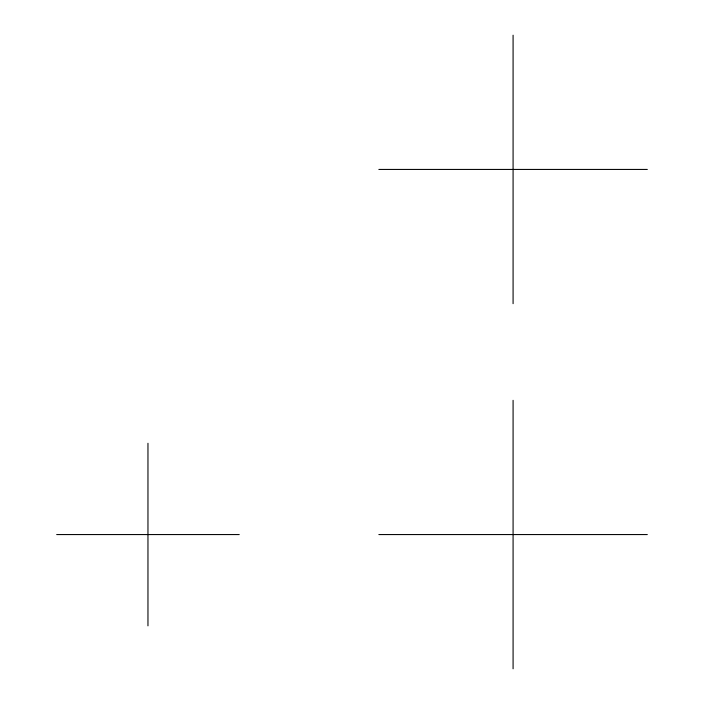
<?xml version="1.0" encoding="UTF-8"?>
<svg xmlns="http://www.w3.org/2000/svg" width="704" height="704" viewBox="0 0 704 704"><rect width="100%" height="100%" fill="white"/><g stroke="black" fill="none" stroke-linecap="round" stroke-linejoin="round"><path stroke-width="1.06" d="M378.849 169.435L647.319 169.435M56.681 534.565L239.237 534.565M378.849 534.565L647.319 534.565M513.084 35.2L513.084 303.67M513.084 400.33L513.084 668.8M147.963 443.282L147.963 625.847"/></g></svg>
